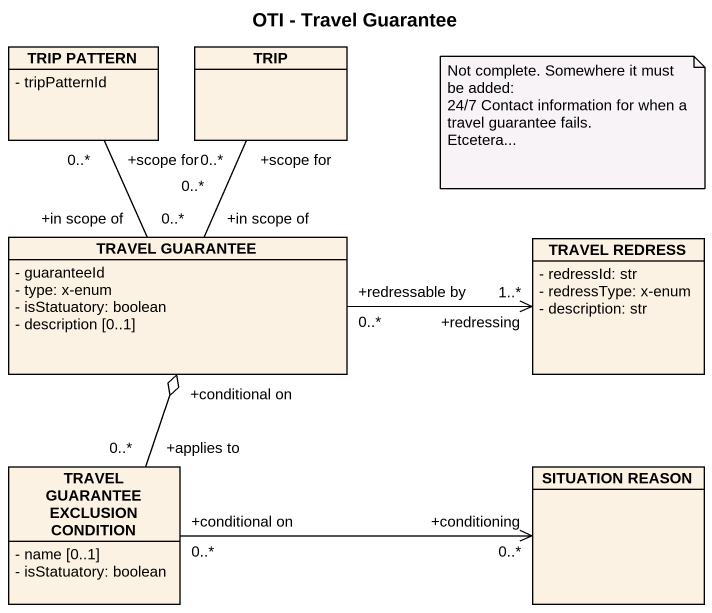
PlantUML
@startuml
title OTI - Travel Guarantee
hide circle
hide empty members
skinparam classAttributeIconSize 0
class "TRIP PATTERN" as TRIP_PATTERN {
  - tripPatternId
}
class TRIP
class "TRAVEL GUARANTEE" as TRAVEL_GUARANTEE {
  - guaranteeId
  - type: x-enum
  - isStatuatory: boolean
  - description [0..1]
}
class "TRAVEL REDRESS" as TRAVEL_REDRESS {
  - redressId: str
  - redressType: x-enum
  - description: str
}
class "TRAVEL GUARANTEE EXCLUSION CONDITION" as TRAVEL_GUARANTEE_EXCLUSION {
  - name [0..1]
  - isStatuatory: boolean
}
class "SITUATION REASON" as SITUATION_REASON
TRIP "+scope for\n0..*" -- "+in scope of\n0..*" TRAVEL_GUARANTEE
TRAVEL_GUARANTEE "+in scope of\n0..*" -up- "+scope for\n0..*" TRIP_PATTERN
TRAVEL_GUARANTEE "+redressable by\n0..*" -right-> "+redressing\n1..*" TRAVEL_REDRESS
TRAVEL_GUARANTEE_EXCLUSION "+applies to\n0..*" -up-o "+conditional on" TRAVEL_GUARANTEE
TRAVEL_GUARANTEE_EXCLUSION "+conditional on\n0..*" -right-> "+conditioning\n0..*" SITUATION_REASON
note as N1
  Not complete. Somewhere it must be added:
  24/7 Contact information for when a travel guarantee fails.
  Etcetera...
end note
@enduml
